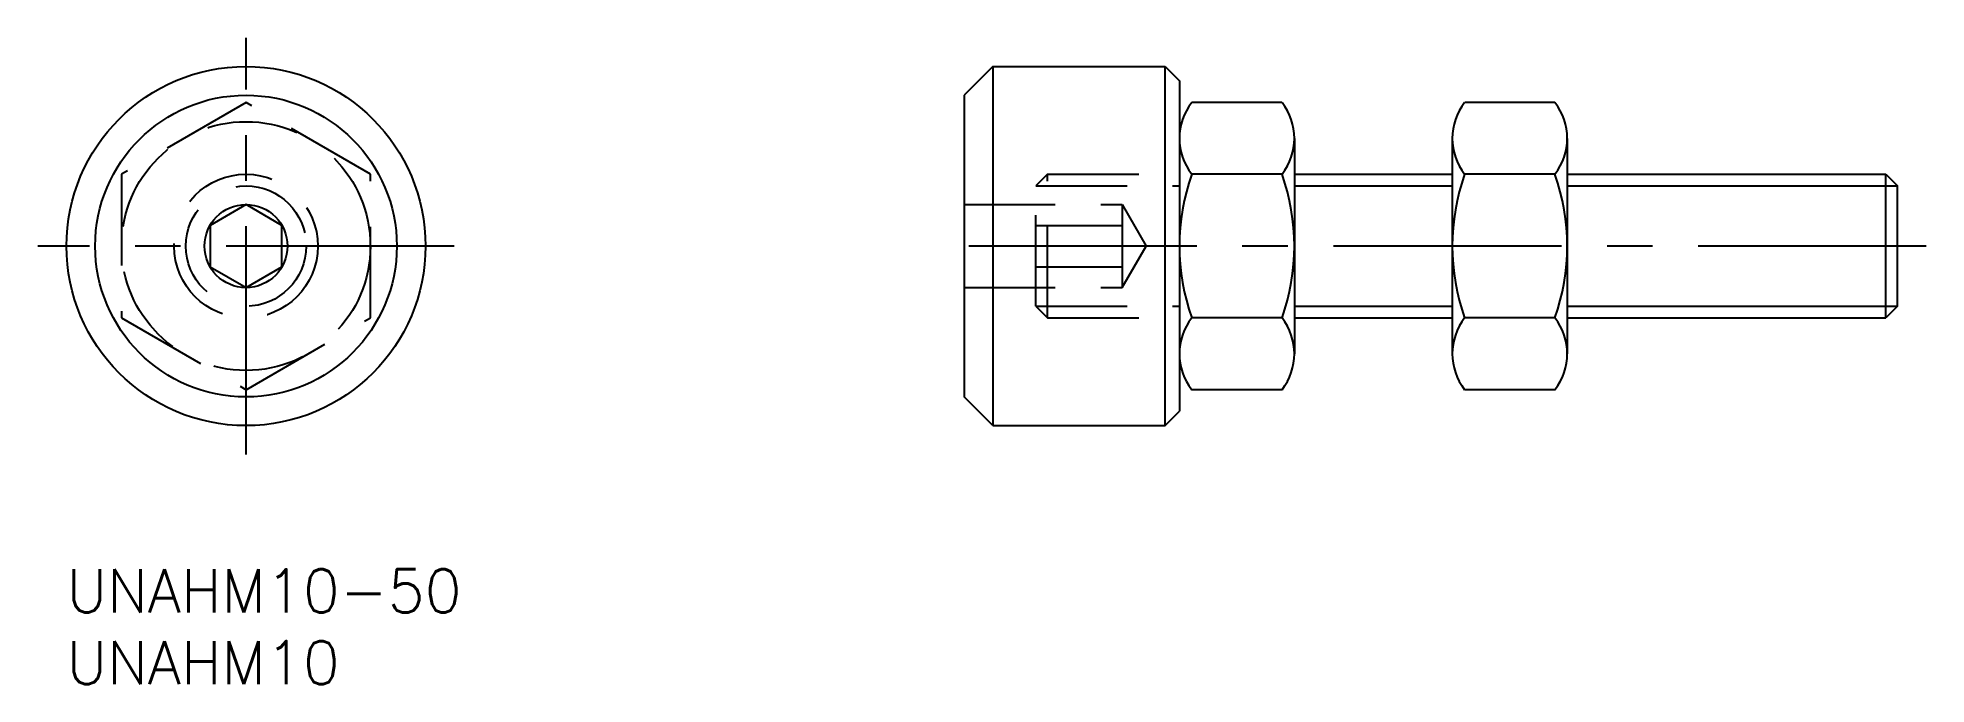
# Model space of a CAD drawing. Extents: x -2 to 130, y -8 to 37.
import ezdxf

# ---------------------------------------------------------------- set-up
doc = ezdxf.new("R2010")
doc.units = 0
doc.header["$LTSCALE"] = 0.5
doc.linetypes.add('CENTER', pattern=[50.8, 31.75, -6.35, 6.35, -6.35])
doc.linetypes.add('DASHED', pattern=[19.05, 12.7, -6.35])
for name, color, linetype in [('MSM_CENTER', 1, 'CENTER'), ('MSM_CONTINUOUS', 7, 'CONTINUOUS'), ('MSM_DASHED', 4, 'DASHED'), ('MSM_NARROW', 5, 'CONTINUOUS'), ('MSM_PART_NUMBER', 7, 'CONTINUOUS')]:
    doc.layers.add(name, color=color, linetype=linetype)
doc.styles.get("Standard").update_dxf_attribs({"font": 'txt.shx', "height": 3, "bigfont": 'bigfont.shx'})

# ---------------------------------------------------------------- blocks, each defined once
blk = doc.blocks.new('*U3')
at = {"layer": 'MSM_PART_NUMBER'}
blk.add_text('UNAHM10-50', height=3, dxfattribs=at).set_placement((0, -3))
blk = doc.blocks.new('*U4')
at = {"layer": 'MSM_PART_NUMBER'}
blk.add_text('UNAHM10', height=3, dxfattribs=at).set_placement((0, -8))

msp = doc.modelspace()

# ---------------------------------------------------------------- linework, layer by layer
at = {"layer": 'MSM_CENTER'}
for p, q in [((12.5, 8), (12.5, 37)), ((27, 22.5), (-2, 22.5)), ((129.5, 22.5), (60.5, 22.5))]:
    msp.add_line(p, q, dxfattribs=at)
at = {"layer": 'MSM_CONTINUOUS'}
for p, q in [((64.5, 35), (62.5, 33)), ((64.5, 35), (64.5, 10)), ((64.5, 35), (76.5, 35)), ((76.5, 10), (76.5, 35)), ((76.5, 35), (77.5, 34)), ((62.5, 33), (62.5, 12)), ((77.5, 34), (77.5, 11)), ((84.64, 32.5), (78.36, 32.5)), ((103.64, 32.5), (97.36, 32.5)), ((85.5, 30), (85.5, 15)), ((96.5, 30), (96.5, 15)), ((104.5, 30), (104.5, 15)), ((84.64, 27.5), (78.36, 27.5)), ((85.5, 27.5), (96.5, 27.5)), ((103.64, 27.5), (97.36, 27.5)), ((104.5, 27.5), (126.69, 27.5)), ((126.69, 17.5), (126.69, 27.5)), ((126.69, 27.5), (127.5, 26.69)), ((127.5, 18.31), (127.5, 26.69)), ((12.5, 25.39), (10, 23.94)), ((15, 23.94), (12.5, 25.39)), ((10, 23.94), (10, 21.06)), ((15, 21.06), (15, 23.94)), ((10, 21.06), (12.5, 19.61)), ((12.5, 19.61), (15, 21.06)), ((84.64, 17.5), (78.36, 17.5)), ((85.5, 17.5), (96.5, 17.5)), ((103.64, 17.5), (97.36, 17.5)), ((104.5, 17.5), (126.69, 17.5)), ((127.5, 18.31), (126.69, 17.5)), ((64.5, 10), (62.5, 12)), ((84.64, 12.5), (78.36, 12.5)), ((103.64, 12.5), (97.36, 12.5)), ((76.5, 10), (77.5, 11)), ((64.5, 10), (76.5, 10))]:
    msp.add_line(p, q, dxfattribs=at)
for radius in [12.5, 10.5, 2.89]:
    msp.add_circle((12.5, 22.5), radius, dxfattribs=at)
for centre, radius, start, end in [((81.57, 30), 4.07, 142.1211, 217.8789), ((81.43, 30), 4.07, 322.1211, 37.8789), ((100.57, 30), 4.07, 142.1211, 217.8789), ((100.43, 30), 4.07, 322.1211, 37.8789), ((92.5, 22.5), 15, 160.5288, 199.4712), ((70.5, 22.5), 15, 340.5288, 19.4712), ((111.5, 22.5), 15, 160.5288, 199.4712), ((89.5, 22.5), 15, 340.5288, 19.4712), ((81.57, 15), 4.07, 142.1211, 217.8789), ((81.43, 15), 4.07, 322.1211, 37.8789), ((100.57, 15), 4.07, 142.1211, 217.8789), ((100.43, 15), 4.07, 322.1211, 37.8789)]:
    msp.add_arc(centre, radius, start, end, dxfattribs=at)
at = {"layer": 'MSM_DASHED'}
for p, q in [((12.5, 32.5), (3.84, 27.5)), ((21.16, 27.5), (12.5, 32.5)), ((3.84, 27.5), (3.84, 17.5)), ((21.16, 17.5), (21.16, 27.5)), ((68.31, 27.5), (67.5, 26.69)), ((67.5, 26.69), (77.5, 26.69)), ((67.5, 18.31), (67.5, 26.69)), ((68.31, 27.5), (77.5, 27.5)), ((68.31, 17.5), (68.31, 27.5)), ((62.5, 25.39), (73.5, 25.39)), ((73.5, 25.39), (73.5, 19.61)), ((73.5, 25.39), (75.17, 22.5)), ((67.5, 23.94), (73.5, 23.94)), ((73.5, 19.61), (75.17, 22.5)), ((67.5, 21.06), (73.5, 21.06)), ((62.5, 19.61), (73.5, 19.61)), ((3.84, 17.5), (12.5, 12.5)), ((12.5, 12.5), (21.16, 17.5)), ((67.5, 18.31), (77.5, 18.31)), ((67.5, 18.31), (68.31, 17.5)), ((68.31, 17.5), (77.5, 17.5))]:
    msp.add_line(p, q, dxfattribs=at)
for radius in [8.66, 5, 4.19]:
    msp.add_circle((12.5, 22.5), radius, dxfattribs=at)
at = {"layer": 'MSM_NARROW'}
for p, q in [((85.5, 26.69), (96.5, 26.69)), ((104.5, 26.69), (127.5, 26.69)), ((85.5, 18.31), (96.5, 18.31)), ((104.5, 18.31), (127.5, 18.31))]:
    msp.add_line(p, q, dxfattribs=at)

# ---------------------------------------------------------------- block references
at = {"layer": 'MSM_CONTINUOUS'}
for name in ['*U3', '*U4']:
    msp.add_blockref(name, (0, 0), dxfattribs=at)

doc.saveas('drawing.dxf')
